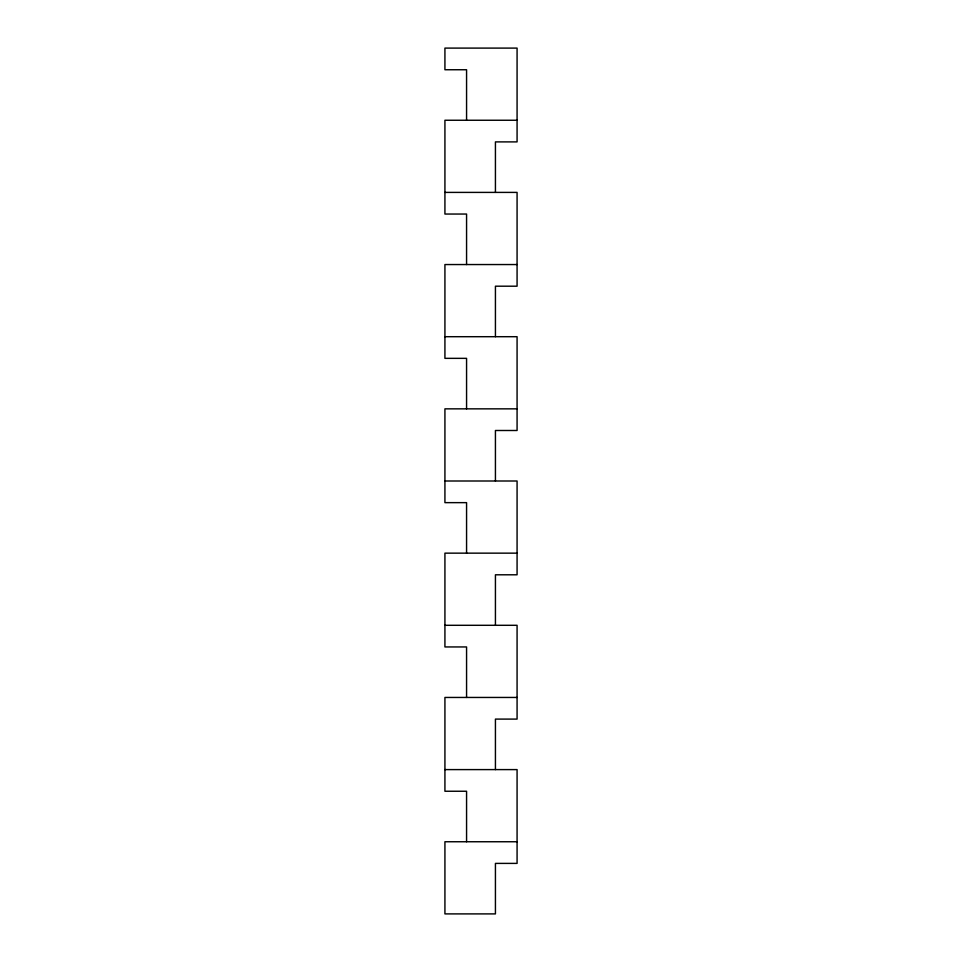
<?xml version="1.0" encoding="UTF-8"?>
<svg xmlns="http://www.w3.org/2000/svg" width="962" height="962" viewBox="0 0 962 962"><rect width="100%" height="100%" fill="white"/><g stroke="black" fill="none" stroke-linecap="round" stroke-linejoin="round"><path stroke-width="1.44" d="M517.075 120.25L444.925 120.25L444.925 214.045L466.57 214.045L466.57 264.55M444.925 192.4L517.075 192.4L517.075 286.195L495.43 286.195L495.43 336.7M517.075 264.55L444.925 264.55L444.925 358.345L466.57 358.345L466.57 408.85M444.925 336.7L517.075 336.7L517.075 430.495L495.43 430.495L495.43 481M517.075 408.85L444.925 408.85L444.925 502.645L466.57 502.645L466.57 553.15M444.925 481L517.075 481L517.075 574.795L495.43 574.795L495.43 625.3M517.075 553.15L444.925 553.15L444.925 646.945L466.57 646.945L466.57 697.45M444.925 625.3L517.075 625.3L517.075 719.095L495.43 719.095L495.43 769.6M517.075 697.45L444.925 697.45L444.925 791.245L466.57 791.245L466.57 841.75M444.925 769.6L517.075 769.6L517.075 863.395L495.43 863.395L495.43 913.9L444.925 913.9L444.925 841.75L517.075 841.75M495.43 192.4L495.43 141.895L517.075 141.895L517.075 48.1L444.925 48.1L444.925 69.745L466.57 69.745L466.57 120.25"/></g></svg>
